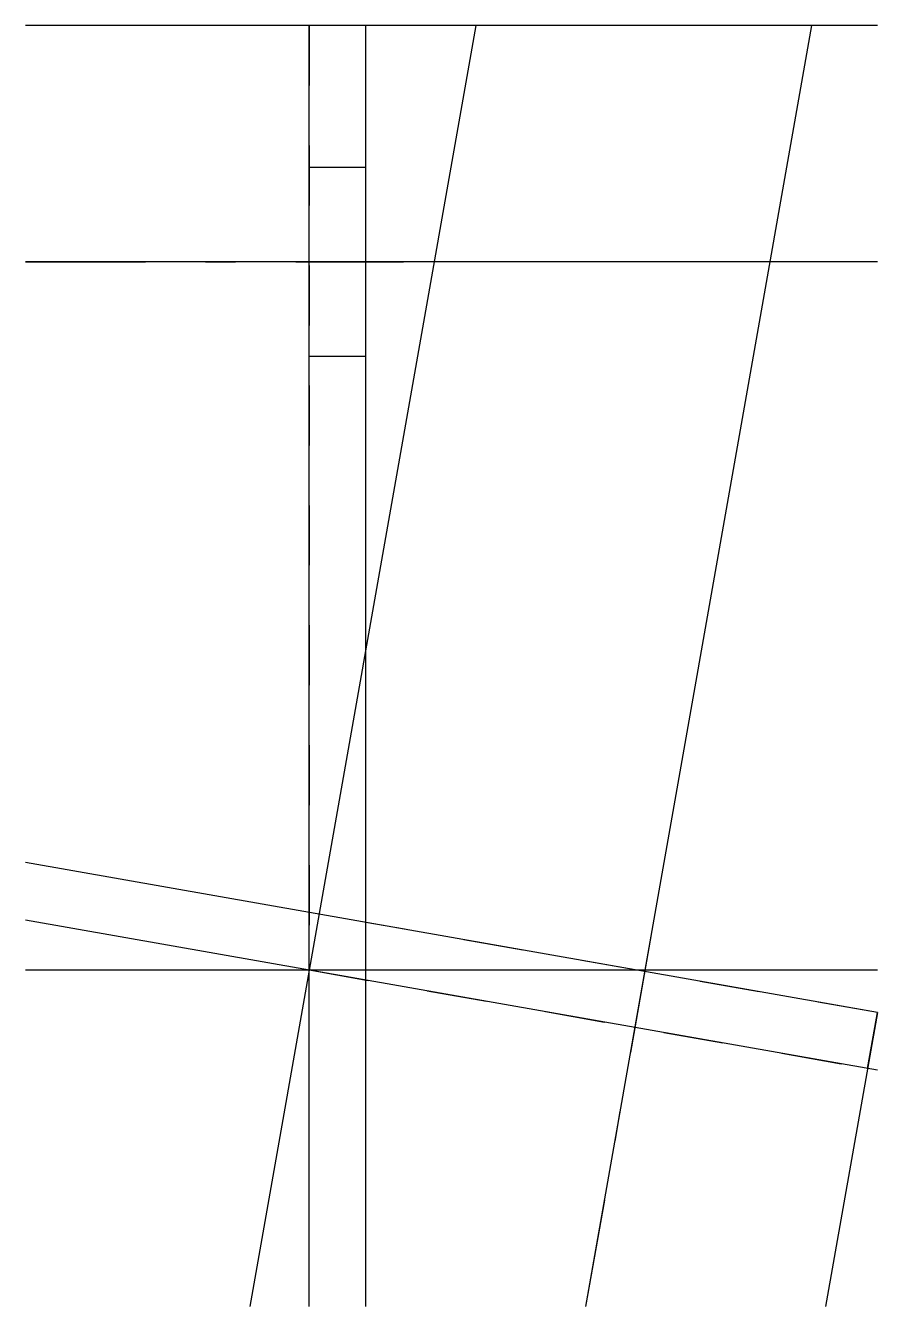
# Model space of a CAD drawing. Extents: x -30 to 60, y -36 to 100.
import ezdxf

# ---------------------------------------------------------------- set-up
doc = ezdxf.new("R2010")
doc.units = 0
doc.linetypes.add('CENTER', pattern=[28.575, 12.7, -6.35, 3.175, -6.35])
doc.linetypes.add('DASHED', pattern=[12.7, 6.35, -6.35])
doc.layers.get('0').update_dxf_attribs({"linetype": 'CONTINUOUS'})

msp = doc.modelspace()

# ---------------------------------------------------------------- linework, layer by layer
at = {"linetype": 'CONTINUOUS'}
for p, q in [((60.13, 100), (-30, 100)), ((17.63, 100), (-6.28, -35.62)), ((0, -35.62), (0, 100)), ((6, -35.62), (6, 100)), ((53.17, 100), (29.26, -35.62)), ((0, 85), (6, 85)), ((60.13, 75), (-30, 75)), ((0, 65), (6, 65)), ((60.13, -4.51), (-30, 11.38)), ((60.13, -10.6), (-30, 5.29)), ((-30, 0), (60.13, 0)), ((60.13, -4.51), (54.64, -35.62))]:
    msp.add_line(p, q, dxfattribs=at)
at = {"linetype": 'DASHED'}
for p, q in [((6, 100), (0, 100)), ((0, 100), (0, 0)), ((6, 5.03), (6, 100)), ((60.13, -4.51), (6, 5.03)), ((0, 0), (59.09, -10.42)), ((59.09, -10.42), (60.13, -4.51))]:
    msp.add_line(p, q, dxfattribs=at)
at = {"linetype": 'CENTER'}
for p, q in [((-30, 75), (10, 75)), ((36.2, 3.77), (29.26, -35.62))]:
    msp.add_line(p, q, dxfattribs=at)

doc.saveas('drawing.dxf')
